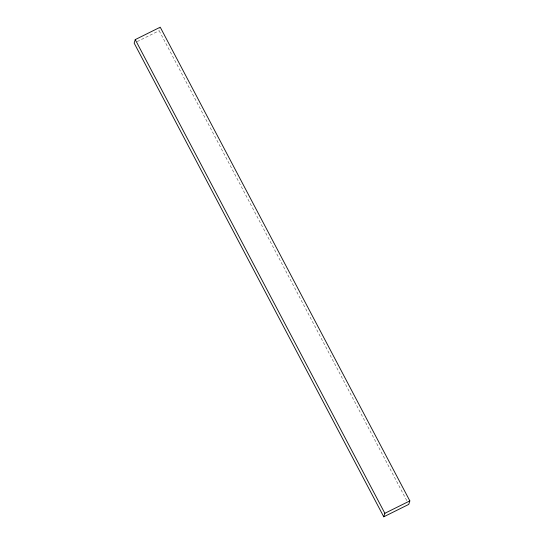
<?xml version="1.0" encoding="UTF-8"?>
<svg xmlns="http://www.w3.org/2000/svg" width="544" height="544" viewBox="0 0 544 544"><rect width="100%" height="100%" fill="white"/><g stroke="black" fill="none" stroke-linecap="round" stroke-linejoin="round"><path stroke-width="0.41" stroke-dasharray="2.72 2.04" d="M406.776 500.63L159.14 30.702L159.8 28.601M137.183 41.609L159.14 30.702"/><path stroke-width="0.82" d="M135.245 39.61L134.157 43.112L383.765 516.8L408.755 504.39L409.843 500.888L160.235 27.2L135.245 39.61L384.86 513.298L383.765 516.8M384.86 513.298L409.843 500.888"/></g></svg>
